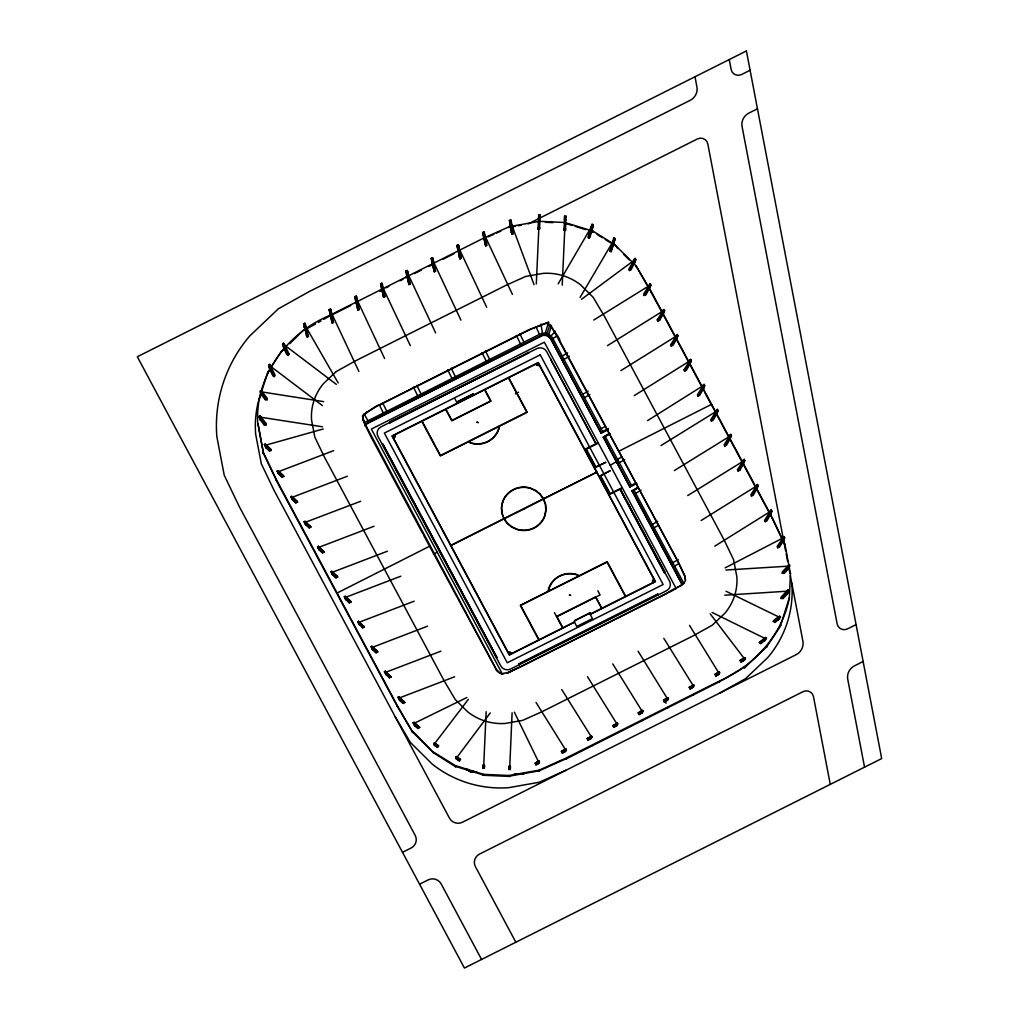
<?xml version="1.0" encoding="UTF-8"?>
<svg xmlns="http://www.w3.org/2000/svg" width="1019" height="1019" viewBox="0 0 1019 1019"><rect width="100%" height="100%" fill="white"/><g stroke="black" fill="none" stroke-linecap="round" stroke-linejoin="round"><path stroke-width="1.5" d="M649.6 285.447L593.771 320.042M716.79 411.039L660.962 445.596M788.744 566.131L725.897 570.029M787.394 591.186L724.764 595.198M260.444 417.204L322.501 426.783M261.603 391.895L323.647 401.626M558.17 283.881L592.064 225.683M482.866 768.25L482.993 765.18L484.445 765.244L484.407 766.441L484.318 768.313L482.866 768.25L482.993 765.18M484.318 768.313L484.445 765.244M508.799 769.421L508.927 766.352L510.379 766.428L510.328 767.613L510.252 769.485L508.799 769.421L508.927 766.352M510.252 769.485L510.379 766.428M257.883 425.025L257.871 425.254C254.024 377.603 286.084 333.71 329.099 315.699L482.535 238.663L509.309 226.664L537.866 221.594M259.068 398.926L259.043 399.626L267.997 371.515M263.488 453.531L257.947 423.649L263.488 453.531L276.276 480.166M268.099 372.011L267.564 373.043L269.678 369.604M276.022 479.949L397.486 706.689M272.251 365.706L281.715 350.676M303.547 329.965L289.727 343.747M336.754 593.198L429.534 546.273M363.541 415.395L362.904 417.357L363.885 422.261L370.101 435.202L422.847 533.79M608.33 428.961L601.197 432.96L551.19 339.505L549.7 337.238L546.541 335.264L542.796 335.098L366.445 423.866L542.783 335.327L546.528 335.506L549.687 337.467L551.19 339.747L601.185 433.19L608.101 429.712M367.286 411.918L379.399 404.81L528.708 329.85C567.01 315.635 541.293 324.322 528.695 330.194L379.386 405.154C376.712 403.651 352.039 425.203 367.299 411.561M382.418 444.055L496.813 657.446L382.838 443.851M389.615 421.955L389.806 422.949L528.568 352.727L389.615 421.955L389.806 422.949M405.791 277.881L405.817 277.181M412.377 731.005L433.75 752.939L412.351 731.706L397.27 705.53L276.302 479.465L263.526 452.831M433.979 753.079L433.164 752.57L455.85 766.912L455.047 766.173M455.289 765.6L455.251 766.301L483.528 775.039L483.554 774.338L455.289 765.6L433.776 752.239M483.77 775.051L482.789 775.242L509.691 776.453L508.736 776.185M509.271 227.364L509.309 226.664M499.883 673.33C505.233 674.667 495.629 672.323 496.329 669.381L363.91 421.904M519.69 666.974L507.003 672.999L519.677 667.318M780.401 625.309L780.376 626.01L789.33 597.886C782.032 635.576 753.894 665.955 719.299 681.125L565.863 758.149L539.102 770.16L509.041 775.497L509.003 776.198L539.064 770.861L565.838 758.849M528.339 352.307L528.543 353.3M518.989 663.713L519.181 664.706L518.989 663.713L657.714 594.064L657.905 595.058L657.714 594.064M538.07 229.199L538.707 214.984L540.159 215.047L539.522 229.275L538.07 229.199L538.159 227.326M550.719 359.567L595.975 443.762M552.056 327.787C538.287 312.349 562.73 340.142 559.393 340.168L678.272 562.31L684.488 575.264L685.481 579.811C684.704 585.861 674.068 587.874 668.999 592.014M551.139 359.35L550.693 360.153M539.064 770.861L539.102 770.16M564.004 230.383L564.641 216.155L566.08 216.219L565.456 230.447L564.004 230.383L564.093 228.511L565.532 228.574L565.456 230.447M564.641 216.155L564.475 219.786L565.927 219.849M566.233 758.658L565.367 759.321L719.732 681.584L718.879 682.017M574.538 622.303L574.538 620.762L590.358 612.814L590.23 614.419L592.447 618.597L576.767 626.468L574.474 622.176L509.271 655.077L391.997 435.941L538.236 362.522L655.497 581.658L590.23 614.432M592.472 231.772L593.3 232.039M539.369 221.327L564.844 222.486L593.122 231.211L593.096 231.912L588.625 230.536M590.154 614.304L590.268 612.725L574.614 620.673M601.185 433.19L551.215 339.047L549.725 336.767L546.553 334.805L542.809 334.627L368.814 421.713L365.12 425.203M636.862 483.452L629.946 486.929L603.414 437.355L609.222 433.444M591.084 746.175L591.95 745.742M593.122 231.211L614.623 244.585L617.973 248.636M616.712 461.441L610.254 465.365M618.839 451.239L711.619 404.314L711.593 405.014M620.253 489.133L665.14 572.372L664.681 573.175L619.845 488.763L664.681 573.175M635.652 266.226L636.187 266.787M614.623 244.585L636.034 265.819L647.129 285.282M616.801 733.26L617.654 732.839M629.946 486.929L603.452 436.654M637.97 487.655L632.188 490.865L682.182 584.537L632.175 491.094L637.983 487.184M650.848 291.765L661.56 311.534M642.123 720.548L642.989 720.115M642.556 720.331L642.581 719.631M667.445 707.836L668.311 707.403M668.986 592.357L681.1 585.25M684.488 575.264L678.285 561.966L552.069 327.443M704.664 392.34L714.561 410.568M693.162 694.933L694.015 694.499M719.274 681.826L744.864 666.846M766.288 647.409L780.758 625.641M766.798 646.848L766.696 646.135M772.313 518.493L771.867 517.665M743.704 464.282L772.109 517.346L784.847 544.681L772.071 518.047M785.101 545.241L784.732 544.375M789.266 599.287L790.464 573.162L790.426 573.863L784.885 543.98M259.183 417.357L259.246 415.956L260.214 416.007L266.137 423.522L266.074 424.923L264.138 424.847L260.253 419.904L259.183 417.357L260.151 417.408L266.074 424.923M260.329 392.2L260.393 390.799L261.361 390.837L267.271 398.365L267.207 399.766L265.284 399.677L261.399 394.748L260.329 392.2L261.297 392.251L267.207 399.766M260.151 417.408L260.214 416.007M261.297 392.251L261.361 390.837M260.253 419.904L260.316 418.503M261.399 394.748L260.393 390.799M264.138 424.847L264.201 423.433M265.284 399.677L265.348 398.276M483.719 765.269L486.165 711.682M509.767 766.454L512.098 712.854M538.707 214.984L538.669 215.913L540.108 215.977L540.159 215.047M536.312 283.957L539.369 216.474M539.522 229.275L539.611 227.39M562.233 285.142L565.29 217.646M566.08 216.219L566.042 217.162L564.59 217.098M781.127 598.459L781.191 597.045L787.738 590.09L788.706 590.141L787.356 593.975L783.063 598.535L781.127 598.459L787.674 591.504L787.738 590.09M782.274 573.289L782.337 571.888L788.884 564.934L789.852 564.972L788.502 568.819L784.197 573.379L782.274 573.289L788.821 566.335L788.884 564.934M783.063 598.535L783.127 597.134M784.197 573.379L784.273 571.977M787.356 593.975L788.706 590.141M788.502 568.819L788.566 567.417M381.59 284.925L410.313 345.619M434.884 743.271L468.358 699.34M490.241 712.931L457.085 757.193M457.544 401.894L473.236 393.933L472.956 395.296M345.594 597.325L400.811 576.206M358.968 622.316L414.185 601.197M385.806 672.26L440.921 651.166M590.179 236.561L588.957 235.809L592.103 224.256L593.325 225.021L590.179 236.561L589.135 238.14L587.912 237.389L592.103 224.256M613.247 241.312L613.986 237.86L615.209 238.624L611.018 251.744L609.795 250.98L613.986 237.86M703.327 385.539L647.587 420.605M589.135 238.14L593.325 225.021M611.234 248.063L612.037 245.362M611.018 251.744L615.209 238.624M545.203 333.328L547.98 324.284M602.917 432.094L552.871 338.575L551.101 335.875L547.139 333.417L549.916 324.36M548.77 334.436L551.546 325.379M635.066 258.367L633.971 261.463L634.748 262.647L631.092 269.525L629.462 270.532L628.685 269.347L635.066 258.367L635.843 259.552L634.748 262.647M649.472 285.829L650.237 283.817L650.912 285.065L649.753 288.084L645.919 294.657L644.199 295.51L643.524 294.262L650.237 283.817M663.458 313.686L664.617 310.68L663.942 309.432L657.23 319.877L657.905 321.125L659.624 320.259L663.458 313.686L662.796 312.438M676.833 338.677L677.979 335.659L677.317 334.41L670.604 344.868L671.279 346.116L672.986 345.25L676.833 338.677L676.157 337.429M689.914 361.414L690.691 359.401L691.353 360.65L690.207 363.668L686.36 370.241L684.641 371.094L683.978 369.846L690.691 359.401M703.288 386.392L704.053 384.392L704.728 385.641L703.569 388.647L699.735 395.232L698.015 396.085L697.353 394.837L704.053 384.392M716.663 411.383L717.427 409.371L718.102 410.632L716.943 413.638L713.109 420.21L711.389 421.076L710.714 419.828L717.427 409.371M730.024 436.374L730.801 434.361L731.464 435.61L730.317 438.629L726.471 445.201L724.764 446.067L724.089 444.806L730.801 434.361M743.017 462.359L744.176 459.352L744.838 460.601L743.679 463.607L739.845 470.192L738.125 471.045L737.463 469.797L744.176 459.352M757.053 488.598L758.212 485.592L757.537 484.343L750.837 494.788L751.5 496.036L753.219 495.17L757.053 488.598L756.391 487.349M770.479 511.958L771.243 509.946L771.918 511.194L770.759 514.213L766.925 520.785L765.205 521.652L764.543 520.391L771.243 509.946M535.918 764.874L537.688 763.804L537.879 761.511L539.217 760.976L539.026 763.269L535.918 764.874L535.179 763.142L537.879 761.511M784.095 536.58L782.898 539.497L783.445 540.796L779.446 547.05L777.663 547.763L777.115 546.464L784.095 536.58L784.643 537.879L783.445 540.796M726.037 591.249L778.962 617.043M566.347 749.767L564.411 751.895L565.698 751.245L565.902 748.94L561.418 751.449L562.31 753.117L563.596 752.468L562.705 750.799L565.902 748.94M590.549 736.648L587.135 738.533L588.027 740.202L592.064 736.864L591.619 736.036L590.332 736.673L590.778 737.514M588.027 740.202L591.402 738.329L592.064 736.864M616.495 724.598L615.833 726.076L617.769 723.949L617.323 723.121L616.049 723.77L616.495 724.598L617.769 723.949M643.104 711.237L641.155 713.364L642.441 712.714L642.658 710.409L638.174 712.918L639.066 714.574L640.352 713.937L639.461 712.268L642.658 710.409M666.49 700.639L668.426 698.524L667.98 697.697L663.496 700.193L664.388 701.862L667.763 700.002L668.426 698.524M692.856 686.258L692.194 687.736L694.13 685.621L693.684 684.781L692.41 685.43L692.856 686.258L694.13 685.621M719.847 672.706L717.911 674.82L719.197 674.183L719.401 671.878L714.918 674.374L715.809 676.043L717.096 675.393M765.052 638.48L712.09 612.444M745.399 658.376L743.437 660.656L745.399 658.376L744.876 657.586L739.985 660.465L741.017 662.044L744.66 659.892M270.086 365.923L322.361 405.575M629.462 270.532L635.843 259.552M372.432 647.307L427.56 626.175M580.053 297.484L614.19 239.44M644.199 295.51L650.912 285.065M657.905 321.125L664.617 310.68M671.279 346.116L677.979 335.659M687.991 365.044L689.532 362.42L690.207 363.668M684.641 371.094L691.353 360.65M698.015 396.085L704.728 385.641M712.434 418.962L713.975 416.338M711.389 421.076L718.102 410.632M724.764 446.067L731.464 435.61M738.125 471.045L744.838 460.601M751.5 496.036L758.212 485.592M765.205 521.652L771.918 511.194M764.594 641.027L766.466 637.97L765.651 637.461L759.295 642.62L760.926 643.626L765.371 639.843M778.541 619.819L780.427 616.775L779.611 616.266L774.032 620.24L773.255 621.412L774.886 622.431L779.318 618.635L774.886 622.431M777.663 547.763L784.643 537.879M268.608 365.566L269.385 364.382L270.201 364.891L275.143 375.4L274.366 376.584L272.735 375.565L269.5 368.674L268.608 365.566L274.366 376.584M282.569 344.371L283.346 343.186L284.161 343.696L289.103 354.204L288.326 355.376L286.696 354.37L283.448 347.479L282.569 344.371L288.326 355.376M269.424 366.076L270.201 364.891M283.384 344.881L284.161 343.696M272.735 375.565L273.525 374.393M365.095 425.904L366.445 423.624M609.795 250.98L610.84 249.4M433.827 743.717L434.349 742.927L438.603 745.832L437.571 747.411L434.349 745.246L433.827 743.717L437.571 747.411M435.049 744.481L435.572 743.692M455.71 757.321L456.232 756.531L460.486 759.435L459.454 761.015L456.232 758.849L455.71 757.321L459.454 761.015M456.932 758.072L457.455 757.283M760.926 643.626L761.702 642.441M759.295 642.62L765.651 637.461M773.255 621.412L779.611 616.266M766.466 637.97L765.689 639.155L764.874 638.646M780.427 616.775L779.65 617.96L778.834 617.45M551.101 335.875L555.47 331.251M591.02 736.342L561.736 689.545M281.677 351.377L283.983 349.199M681.087 585.607L683.915 582.919M744.825 667.547L766.657 646.836M743.959 658.147L710.192 613.846M581.492 299.319L634.455 260.036M653.854 579.2L652.517 580.741L652.708 582.741M552.871 338.575L556.883 336.028M607.477 345.645L663.191 310.871M620.851 370.636L676.769 335.786M634.226 395.627L689.939 360.853M674.336 470.587L730.126 436.03M687.71 495.565L743.488 461.021M701.072 520.556L756.748 485.859M714.778 546.171L770.491 511.398M744.29 657.943L744.876 657.586M303.637 323.966L304.859 323.214L305.382 324.004L308.426 336.359L307.203 337.111L303.637 323.966L307.203 337.111M304.159 324.755L305.382 324.004M304.159 327.417L305.382 326.666L304.859 323.214M306.159 335.531L307.381 334.767L308.426 336.359M547.139 333.417L542.452 333.2L539.408 334.41L365.044 422.274L362.879 419.943M413.192 722.789L414.007 722.293L419.726 727.464L418.096 728.47L414.86 725.846L413.192 722.789L414.86 725.846M413.969 723.974L414.784 723.477L419.726 727.464M741.017 662.044L742.24 661.293M539.217 760.976L535.179 763.142M616.635 723.477L587.441 676.629M667.076 698.155L638.098 651.205M562.31 753.117L565.698 751.245M615.03 726.649L613.744 727.286L612.852 725.63L617.323 723.121M613.744 727.286L617.119 725.426M639.066 714.574L642.441 712.714M667.98 697.697L663.496 700.193M689.213 687.29L690.5 686.64L691.391 688.309L690.105 688.959L689.213 687.29L693.684 684.781M667.763 700.002L664.082 702.053M690.105 688.959L693.48 687.086M719.401 671.878L714.918 674.374M715.809 676.043L719.197 674.183M739.985 660.465L743.653 658.338L744.176 659.127M562.221 356.039L567.621 352.918M564.004 359.376L569.404 356.255M582.702 394.315L588.103 391.194M584.486 397.652L589.886 394.519M601.134 428.757L605.197 426.413M608.356 428.502L601.223 432.489M635.741 483.49L629.959 486.7L603.426 437.126L609.209 433.916M617.514 459.378L621.577 457.034M619.297 462.715L624.711 459.594M635.754 483.019L629.984 486.229M635.69 493.336L641.091 490.203M652.338 524.441L657.739 521.32M654.122 527.778L658.172 525.435M672.82 562.717L678.221 559.597M674.603 566.054L678.654 563.711M432.374 259.323L460.957 320.183M307.547 328.411L315.623 323.915M318.31 322.412L320.998 320.909M323.698 319.406L329.073 316.399M719.732 693.073L745.526 678.667L767.676 657.663A107.441 104.256 2.5 0 0 791.839 583.441M304.745 324.806L338.206 382.978M718.471 672.362L689.519 625.386M725.184 567.838L783.254 537.828M565.265 749.271L536.019 702.448M641.855 710.816L612.763 663.917M692.895 685.188L663.802 638.289M750.099 70.235L741.526 74.54A7.158 6.942 2.5 0 1 731.183 69.623L729.26 59.561M329.188 309.636L330.474 308.986L330.92 309.827L333.48 322.437L332.194 323.087L329.188 309.636L332.194 323.087M354.905 296.72L356.191 296.083L356.637 296.911L359.197 309.534L357.911 310.171L354.905 296.72L357.911 310.171M380.609 283.817L381.896 283.167L382.342 283.995L384.915 296.618L383.628 297.268L380.609 283.817L383.628 297.268M405.944 271.105L407.231 270.455L407.676 271.283L410.237 283.906L408.95 284.556L405.944 271.105L408.95 284.556M431.266 258.38L432.553 257.743L432.999 258.571L435.559 271.194L434.272 271.831L431.266 258.38L434.272 271.831M456.971 245.477L458.257 244.827L458.703 245.668L461.276 258.278L459.989 258.928L456.971 245.477L459.989 258.928M482.688 232.561L483.974 231.924L484.42 232.752L486.98 245.375L485.694 246.012L482.688 232.561L485.694 246.012M329.634 310.464L330.92 309.827M355.351 297.561L356.637 296.911M381.055 284.645L382.342 283.995M406.39 271.933L407.676 271.283M431.712 259.221L432.999 258.571M457.416 246.305L458.703 245.668M483.133 233.402L484.42 232.752M329.621 313.139L330.908 312.489L330.474 308.986M355.338 300.223L356.625 299.586L356.191 296.083M406.377 274.608L407.664 273.958L407.231 270.455M431.699 261.896L432.986 261.246L432.553 257.743M333.124 314.361L350.702 305.547M380.036 290.81L380.889 290.377M385.946 287.842L388.774 286.428M400.123 280.734L402.951 279.308M414.3 273.614L421.382 270.06M428.477 266.494L431.546 264.953L430.668 265.615M442.654 259.374L453.99 253.68M380.023 291.052L380.889 290.619M382.736 295.599L384.023 294.95L384.915 296.618M459.098 257.259L460.384 256.61L458.983 249.719M484.802 244.356L486.088 243.707L484.407 235.427M528.211 223.9L697.467 138.915A7.158 6.942 2.5 0 1 707.797 143.845L785.585 550.719M757.461 108.804L748.889 113.096A13.043 12.661 2.5 0 0 742.087 126.623L837.172 623.997A7.158 6.942 2.5 0 0 847.515 628.914L856.087 624.609M278.722 474.357L277.117 471.147L277.983 470.714L283.193 475.172L283.868 476.421L282.148 477.287L278.06 473.109L282.148 477.287M283.868 476.421L277.117 471.147M389.831 422.375L528.568 352.727M292.428 499.96L290.823 496.75L291.689 496.317L296.898 500.788L297.573 502.036L295.854 502.889L291.765 498.711L295.854 502.889M297.573 502.036L290.823 496.75M657.23 319.877L658.949 319.011L659.624 320.259M515.423 393.78L518.505 392.226M304.197 521.741L305.05 521.308L310.948 527.014L309.228 527.88L305.802 524.951L304.197 521.741L305.802 524.951M304.872 522.989L305.725 522.556L310.948 527.014M305.14 523.702L308.566 526.632L310.273 525.766M670.604 344.868L672.323 344.002M317.571 546.732L318.425 546.299L324.309 552.005L322.603 552.871L319.176 549.942L317.571 546.732L319.176 549.942M318.234 547.98L319.1 547.547L324.309 552.005M683.978 369.846L685.698 368.993L686.36 370.241M332.551 574.933L330.946 571.71L331.799 571.29L337.022 575.748L337.684 576.996L335.977 577.849L331.876 573.672L335.977 577.849M337.684 576.996L330.946 571.71M603.414 437.355L610.33 433.877M598.115 442.679L585.683 448.92L595.593 467.441L605.885 462.282L595.376 467.033M585.912 449.341L598.344 443.099M335.302 576.601L337.022 575.748M345.912 599.911L344.307 596.701L345.174 596.268L350.383 600.726L351.058 601.974L349.339 602.84L345.25 598.663L349.339 602.84M351.058 601.974L344.307 596.701M616.699 461.913L618.406 461.047M433.381 554.17L437.24 552.234M450.64 545.509L503.832 518.646L501.883 513.436L501.373 507.78L502.392 502.201A22.393 21.73 2.5 0 1 530.491 488.101L535.79 490.508L540.261 494.164L543.535 498.711L596.867 472.09M450.958 545.509L503.972 518.888L507.233 523.435L511.704 527.09L517.002 529.498A22.393 21.73 2.5 0 0 545.101 515.397L546.12 509.818L545.611 504.163L543.662 498.953L596.675 472.345M600.28 476.191L610.343 470.612L600.051 475.771L609.961 494.291L622.392 488.05M609.744 493.871L622.176 487.642M359.287 624.902L357.682 621.692L358.535 621.259L364.433 626.965L362.713 627.831L358.624 623.653M364.433 626.965L357.682 621.692M632.175 491.094L636.327 489.005M372.661 649.893L371.056 646.67L371.91 646.25L377.132 650.708L377.794 651.956L376.087 652.81L371.986 648.644L376.087 652.81M377.794 651.956L371.056 646.67M737.463 469.797L739.183 468.944L739.845 470.192M386.035 674.871L384.43 671.661L385.284 671.228L391.169 676.947L389.449 677.801L385.36 673.623L387.64 675.572M391.169 676.947L384.43 671.661M556.514 616.508L595.72 596.828L601.86 608.279M556.641 616.762L600.076 594.956L597.86 590.791M398.123 697.276L398.989 696.843L404.874 702.55L403.155 703.416L399.741 700.486L398.123 697.276L399.741 700.486M398.798 698.524L399.652 698.091L404.874 702.55M399.066 699.238L402.492 702.167L404.212 701.301M574.41 622.049L509.385 654.695L392.391 436.056L538.108 362.904L655.102 581.543L590.09 614.177M518.964 664.299L657.93 594.472M507.411 673.266L676.17 588.536L544.35 342.206L371.336 429.063L502.405 674.005M521.066 666.617L667.598 593.058M561.418 751.449L562.705 750.799M587.135 738.533L588.422 737.896M612.852 725.63L614.139 724.98M638.174 712.918L639.461 712.268M590.128 738.979L591.402 738.329M402.505 852.33L411.077 848.025A9.668 9.375 2.5 0 0 415.192 835.402L239.172 506.392L224.218 475.198L216.856 436.692A145.131 140.826 2.5 0 1 249.617 336.092L278.404 308.77L309.177 291.6L690.092 100.359A13.043 12.661 2.5 0 0 696.907 86.832L694.983 76.769M419.561 884.199L428.133 879.894A9.668 9.375 2.5 0 1 441.163 883.919L481.567 959.439M863.131 661.497L854.559 665.802A13.043 12.661 2.5 0 0 847.757 679.329L864.545 767.167M466.906 697.505L414.618 723.108M510.595 221.709L534.045 284.658M488.139 236.841L493.782 234.319M496.597 233.045L500.826 231.147M566.22 770.135L539.204 782.248L508.71 787.674A107.441 104.256 2.5 0 1 432.158 764.021L410.453 742.469L395.206 716.777M538.312 761.359L514.366 712.166M509.462 220.499L510.799 219.964L511.169 220.83L513.219 233.669L511.882 234.204L509.462 220.499L511.882 234.204M509.818 221.365L511.169 220.83M511.143 232.472L512.493 231.937L512.035 229.135M264.392 444.462L265.284 444.106L270.736 449.061L271.296 450.36L269.5 451.06L265.921 447.812L264.392 444.462L271.296 450.36M538.236 762.378L539.586 761.843M537.688 763.804L539.026 763.269M522.327 773.867L525.142 772.759M526.53 772.657L522.301 774.338L514.442 773.981M333.621 450.653L278.518 471.657M292.224 497.31L347.326 476.255M360.701 501.246L305.611 522.187M318.96 547.292L374.075 526.237M387.437 551.215L332.334 572.27M454.627 676.782L399.626 697.837M508.137 652.364L510.201 652.198L511.793 653.485M323.227 428.986L265.857 445.15M512.277 226.829L515.283 226.294M518.289 225.759L521.295 225.224M507.016 672.655L501.692 673.941L504.405 673.47M538.542 218.614L539.994 218.677M545.331 222.295L552.82 222.639M564.577 223.174L565.545 223.212M564.564 223.403L565.532 223.441M788.821 566.335L789.789 566.386M787.674 591.504L788.642 591.542M482.955 766.122L484.394 766.186M508.889 767.294L510.328 767.358M482.955 766.377L484.407 766.441M482.891 767.46L484.343 767.524M508.825 768.644L510.277 768.708M473.631 771.192L470.485 771.052L467.95 769.472M473.606 771.663L470.46 771.523L466.485 769.052M476.726 772.275L470.447 771.982L465.135 768.695M483.554 774.338L509.041 775.497M564.819 223.186L572.258 225.479M575.238 226.396L585.645 229.619M591.58 225.046L592.803 225.81M613.463 238.65L614.686 239.414M591.364 227.708L592.587 228.473M597.121 234.421L602.496 237.758M605.184 239.44L610.559 242.777M287.473 353.185L289.103 354.204M438.603 745.832L434.349 742.927M460.486 759.435L456.232 756.531M434.349 745.246L435.572 746.01M456.232 758.849L457.455 759.601M283.97 344.689L336.321 384.367M414.071 724.662L418.096 728.47M318.501 548.693L322.603 552.871M472.982 394.06L457.302 401.753L457.365 403.435L455.047 399.002M623.603 254.228L629.245 259.807M496.329 669.381L500.074 673.088M634.251 258.864L635.028 260.049M630.302 268.341L631.092 269.525M414.007 722.293L414.784 723.477M636.034 265.819L651.128 291.281L728.763 436.361M649.511 289.307L651.103 291.982M496.317 669.725L423.598 535.166M397.244 706.231L412.351 731.706M364.076 413.714L367.821 420.554M649.383 284.25L650.046 285.498M663.089 309.852L663.751 311.113M676.463 334.843L677.125 336.092M689.825 359.834L690.5 361.083M703.199 384.825L703.874 386.074M716.574 409.804L717.236 411.052M729.948 434.795L730.61 436.043M743.31 459.786L743.985 461.034M756.684 484.764L757.359 486.012M770.389 510.379L771.065 511.627M702.906 387.398L703.569 388.647M770.097 512.965L770.759 514.213M730.254 439.151L742.214 461.492M663.063 314.323L701.161 385.539M702.664 388.328L704.154 391.13M716.79 414.733L728.738 437.062M730.228 439.851L742.189 462.193M743.679 464.982L754.888 485.936M756.378 488.725L771.332 516.646M645.244 293.408L645.919 294.657M725.808 443.953L726.471 445.201M752.544 493.922L753.219 495.17M605.146 436.259L631.678 485.834M633.907 489.999L683.953 583.518M632.213 490.394L682.208 583.836M596.191 444.182L546.655 351.606A7.248 7.031 2.5 0 0 536.886 348.587L381.017 426.846A7.248 7.031 2.5 0 0 377.934 436.31L500.838 665.993A7.248 7.031 2.5 0 0 510.608 669.012L666.477 590.753A7.248 7.031 2.5 0 0 669.559 581.289L620.023 488.712M718.115 672.515L718.561 673.355M586.345 449.124L595.809 466.817M600.701 475.975L610.177 493.667M460.384 256.61L461.276 258.278M508.685 377.68L527.205 412.287L499.361 426.26L498.864 428.986A22.393 21.73 2.5 0 1 470.765 443.087L468.18 441.915L440.335 455.901L421.815 421.293M625.679 596.306L607.158 561.698L579.314 575.684L576.729 574.512A22.393 21.73 2.5 0 0 548.642 588.613L548.146 591.338L520.289 605.324L538.809 639.919M508.43 377.807L526.81 412.16L440.463 455.518L422.07 421.153M625.424 596.446L607.044 562.08L520.684 605.439L539.064 639.792M666.693 698.333L667.139 699.174M434.667 269.525L435.559 271.194M664.579 700.435L666.069 703.225M484.853 389.64L490.98 401.091L451.774 420.783L445.647 409.32M484.598 389.767L490.598 400.964L451.901 420.401L445.902 409.192M595.606 597.198L601.592 608.407M641.371 711.058L641.817 711.886M409.345 282.238L410.237 283.906M556.909 616.635L562.896 627.831M554.425 612.597L562.641 627.959M358.306 307.865L359.197 309.534M564.615 749.589L565.061 750.417M332.589 320.768L333.48 322.437M382.813 444.424L496.813 657.446M308.566 526.632L309.228 527.88M362.051 626.583L362.713 627.831M388.787 676.552L389.449 677.801M402.492 702.167L403.155 703.416M277.983 470.714L278.646 471.963M291.689 496.317L292.351 497.578M305.05 521.308L305.725 522.556M318.425 546.299L319.1 547.547M331.799 571.29L332.461 572.538M345.174 596.268L345.836 597.516M358.535 621.259L359.21 622.507M371.91 646.25L372.585 647.498M385.284 671.228L385.946 672.476M398.989 696.843L399.652 698.091M515.856 942.231L475.44 866.71A9.668 9.375 2.5 0 1 479.554 854.075L803.138 691.621A7.158 6.942 2.5 0 1 813.468 696.55L830.268 784.388M519.792 333.684L523.957 342.167M516.353 335.404L520.531 343.887M485.464 350.918L489.642 359.401M482.038 352.638L486.216 361.121M451.15 368.139L455.327 376.622M447.723 369.859L451.901 378.342M416.835 385.373L421.013 393.856M413.408 387.093L417.586 395.576M382.52 402.594L386.698 411.077M379.794 405.74L383.271 412.81M483.885 233.568L512.391 294.364M458.168 246.483L486.674 307.279M407.129 272.111L435.635 332.907M356.09 297.726L384.596 358.522M330.373 310.642L358.879 371.438M536.261 327.265L539.408 334.41M783.203 536.937L783.751 538.236M778.898 545.751L779.446 547.05M512.493 231.937L513.219 233.669M268.952 449.761L269.5 451.06M265.284 444.106L265.844 445.405M265.373 446.513L265.921 447.812M283.346 343.186L284.225 346.294M269.385 364.382L269.984 366.458M305.382 326.666L306.719 332.067M433.546 264.01L434.387 268.15M382.622 288.059L383.182 290.81M357.185 302.337L357.745 305.101M331.748 316.629L332.309 319.393M786.184 553.827L787.674 561.622M789.165 569.417L789.763 572.525M790.349 575.646L802.896 641.206A13.043 12.661 2.5 0 1 796.081 654.733L462.511 822.206A9.668 9.375 2.5 0 1 449.481 818.181L274.2 490.648L261.31 463.772L255.654 434.158A107.441 104.256 2.5 0 1 258.38 401.486M684.501 574.907L685.469 580.015M362.917 417.153L363.885 422.261M540.923 323.953L542.452 333.2M511.589 226.32L510.799 219.964M483.974 231.924L484.267 234.255M458.257 244.827L458.703 248.33M381.896 283.167L382.189 285.498M652.962 582.613A2.42 2.344 2.5 0 1 653.994 579.454M508.277 652.619A2.42 2.344 2.5 0 1 511.538 653.625M539.357 365.235A2.713 2.624 2.5 0 1 535.701 364.114M539.217 364.98A2.42 2.344 2.5 0 1 535.969 363.974M394.531 434.986A2.42 2.344 2.5 0 1 393.512 438.145M394.799 434.858A2.713 2.624 2.5 0 1 393.64 438.399M263.246 452.971L263.603 454.066L263.246 452.971M412.16 731.425L412.67 732.457L412.16 731.425M508.965 227.479L509.857 227.122L508.965 227.479M546.49 323.214L548.489 324.182L546.49 323.214M538.491 771.09L539.382 770.746L538.491 771.09M744.558 667.738L745.373 667.228L744.558 667.738M476.956 422.21L478.064 422.554L476.956 422.21M499.03 426.426L498.584 428.897A22.1 21.45 2.5 0 1 470.854 442.819L468.511 441.749L499.03 426.426M502.673 502.291L501.666 507.793L502.176 513.372L504.087 518.505L543.267 498.839L540.045 494.355L535.637 490.75L530.402 488.368A22.1 21.45 2.5 0 0 502.673 502.291M524.326 508.825L504.227 518.76L507.449 523.244L511.869 526.848L517.092 529.23A22.1 21.45 2.5 0 0 544.821 515.308L545.827 509.806L545.331 504.227L543.407 499.093L524.326 508.825M548.923 588.702L548.464 591.173L578.996 575.85L576.639 574.78A22.1 21.45 2.5 0 0 548.923 588.702M569.443 595.045L570.538 595.389L569.443 595.045M336.104 371.642L323.456 383.641A53.561 51.969 2.5 0 0 311.572 420.159L314.795 437.036L324.22 456.678L444.118 680.743L455.251 699.531L467.645 711.81A53.561 51.969 2.5 0 0 505.297 723.452L522.709 720.357L542.286 711.58L693.608 635.601L712.294 625.182L724.942 613.171A53.561 51.969 2.5 0 0 736.839 576.665L733.616 559.775L724.191 540.134L604.292 316.068L593.147 297.293L580.766 285.002A53.561 51.969 2.5 0 0 543.114 273.372L525.689 276.455L506.125 285.244L354.79 361.21L336.104 371.642M746.405 50.95L137.31 356.752L464.435 968.05L881.69 758.569L746.405 50.95M540.236 354.829L384.367 433.088L507.271 662.77L663.14 584.511L540.236 354.829"/></g></svg>
